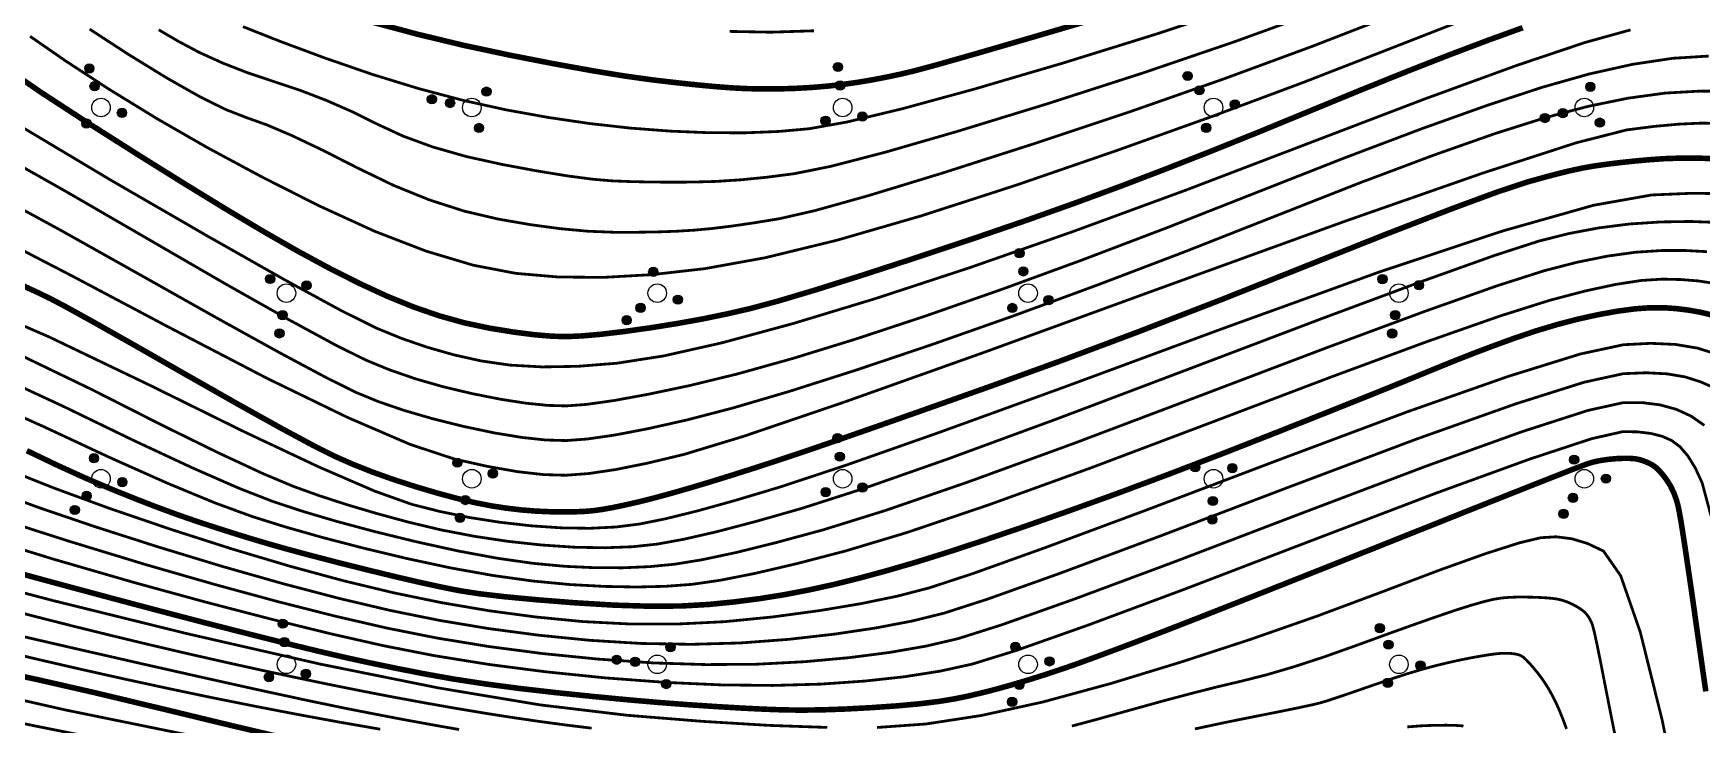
# Model space of a CAD drawing. Extents: x 396500 to 398250, y 1005980 to 1008200.
# Drawn here: x 398181.03 to 398226.02, y 1008095.84 to 1008114.46 of the extents above; entities that cross this region are included whole.
import ezdxf

# ---------------------------------------------------------------- set-up
doc = ezdxf.new("R2010")
doc.units = 0
doc.header["$LTSCALE"] = 0.5
doc.layers.get('0').update_dxf_attribs({"linetype": 'CONTINUOUS'})
doc.layers.add('DGX', color=2, linetype='CONTINUOUS')
doc.layers.add('ZBTZ', color=3, linetype='CONTINUOUS')

# ---------------------------------------------------------------- blocks, each defined once
blk = doc.blocks.new('*U110')
at = {"linetype": 'Continuous'}
for points in [[(-0.25, 2.2), (-0.238, 2.123), (-0.238, 2.277)], [(-0.238, 2.277), (-0.202, 2.053), (-0.202, 2.347)], [(-0.202, 2.053), (-0.238, 2.277), (-0.238, 2.123)], [(-0.202, 2.347), (-0.147, 1.998), (-0.147, 2.402)], [(-0.147, 1.998), (-0.202, 2.347), (-0.202, 2.053)], [(-0.147, 2.402), (-0.077, 1.962), (-0.077, 2.438)], [(-0.077, 1.962), (-0.147, 2.402), (-0.147, 1.998)], [(-0.077, 2.438), (0, 1.95), (0, 2.45)], [(0, 1.95), (-0.077, 2.438), (-0.077, 1.962)], [(0, 2.45), (0.077, 1.962), (0.077, 2.438)], [(0.077, 1.962), (0, 2.45), (0, 1.95)], [(0.077, 2.438), (0.147, 1.998), (0.147, 2.402)], [(0.147, 1.998), (0.077, 2.438), (0.077, 1.962)], [(0.147, 2.402), (0.202, 2.053), (0.202, 2.347)], [(0.202, 2.053), (0.147, 2.402), (0.147, 1.998)], [(0.202, 2.347), (0.238, 2.123), (0.238, 2.277)], [(0.238, 2.123), (0.202, 2.347), (0.202, 2.053)], [(0.25, 2.2), (0.238, 2.277), (0.238, 2.123)]]:
    blk.add_solid(points, dxfattribs=at)
blk = doc.blocks.new('*U109')
at = {"linetype": 'Continuous'}
for points in [[(-0.25, 1.2), (-0.238, 1.123), (-0.238, 1.277)], [(-0.238, 1.277), (-0.202, 1.053), (-0.202, 1.347)], [(-0.202, 1.053), (-0.238, 1.277), (-0.238, 1.123)], [(-0.202, 1.347), (-0.147, 0.998), (-0.147, 1.402)], [(-0.147, 0.998), (-0.202, 1.347), (-0.202, 1.053)], [(-0.147, 1.402), (-0.077, 0.962), (-0.077, 1.438)], [(-0.077, 0.962), (-0.147, 1.402), (-0.147, 0.998)], [(-0.077, 1.438), (0, 0.95), (0, 1.45)], [(0, 0.95), (-0.077, 1.438), (-0.077, 0.962)], [(0, 1.45), (0.077, 0.962), (0.077, 1.438)], [(0.077, 0.962), (0, 1.45), (0, 0.95)], [(0.077, 1.438), (0.147, 0.998), (0.147, 1.402)], [(0.147, 0.998), (0.077, 1.438), (0.077, 0.962)], [(0.147, 1.402), (0.202, 1.053), (0.202, 1.347)], [(0.202, 1.053), (0.147, 1.402), (0.147, 0.998)], [(0.202, 1.347), (0.238, 1.123), (0.238, 1.277)], [(0.238, 1.123), (0.202, 1.347), (0.202, 1.053)], [(0.25, 1.2), (0.238, 1.277), (0.238, 1.123)]]:
    blk.add_solid(points, dxfattribs=at)
blk = doc.blocks.new('*U108')
at = {"linetype": 'Continuous'}
for points in [[(-1.25, -0.6), (-1.238, -0.677), (-1.238, -0.523)], [(-1.238, -0.523), (-1.202, -0.747), (-1.202, -0.453)], [(-1.202, -0.747), (-1.238, -0.523), (-1.238, -0.677)], [(-1.202, -0.453), (-1.147, -0.802), (-1.147, -0.398)], [(-1.147, -0.802), (-1.202, -0.453), (-1.202, -0.747)], [(-1.147, -0.398), (-1.077, -0.838), (-1.077, -0.362)], [(-1.077, -0.838), (-1.147, -0.398), (-1.147, -0.802)], [(-1.077, -0.362), (-1, -0.85), (-1, -0.35)], [(-1, -0.85), (-1.077, -0.362), (-1.077, -0.838)], [(-1, -0.35), (-0.923, -0.838), (-0.923, -0.362)], [(-0.923, -0.838), (-1, -0.35), (-1, -0.85)], [(-0.923, -0.362), (-0.853, -0.802), (-0.853, -0.398)], [(-0.853, -0.802), (-0.923, -0.362), (-0.923, -0.838)], [(-0.853, -0.398), (-0.798, -0.747), (-0.798, -0.453)], [(-0.798, -0.747), (-0.853, -0.398), (-0.853, -0.802)], [(-0.798, -0.453), (-0.762, -0.677), (-0.762, -0.523)], [(-0.762, -0.677), (-0.798, -0.453), (-0.798, -0.747)], [(-0.75, -0.6), (-0.762, -0.523), (-0.762, -0.677)]]:
    blk.add_solid(points, dxfattribs=at)
blk = doc.blocks.new('*U107')
at = {"linetype": 'Continuous'}
for points in [[(0.75, -0.6), (0.762, -0.677), (0.762, -0.523)], [(0.762, -0.523), (0.798, -0.747), (0.798, -0.453)], [(0.798, -0.747), (0.762, -0.523), (0.762, -0.677)], [(0.798, -0.453), (0.853, -0.802), (0.853, -0.398)], [(0.853, -0.802), (0.798, -0.453), (0.798, -0.747)], [(0.853, -0.398), (0.923, -0.838), (0.923, -0.362)], [(0.923, -0.838), (0.853, -0.398), (0.853, -0.802)], [(0.923, -0.362), (1, -0.85), (1, -0.35)], [(1, -0.85), (0.923, -0.362), (0.923, -0.838)], [(1, -0.35), (1.077, -0.838), (1.077, -0.362)], [(1.077, -0.838), (1, -0.35), (1, -0.85)], [(1.077, -0.362), (1.147, -0.802), (1.147, -0.398)], [(1.147, -0.802), (1.077, -0.362), (1.077, -0.838)], [(1.147, -0.398), (1.202, -0.747), (1.202, -0.453)], [(1.202, -0.747), (1.147, -0.398), (1.147, -0.802)], [(1.202, -0.453), (1.238, -0.677), (1.238, -0.523)], [(1.238, -0.677), (1.202, -0.453), (1.202, -0.747)], [(1.25, -0.6), (1.238, -0.523), (1.238, -0.677)]]:
    blk.add_solid(points, dxfattribs=at)
blk = doc.blocks.new('gc160')
for centre, radius in [((0, 2.2), 0.25), ((0, 1.2), 0.25), ((0, 0), 0.5), ((-1, -0.6), 0.25), ((1, -0.6), 0.25)]:
    blk.add_circle(centre, radius)
at = {"linetype": 'Continuous'}
for name in ['*U110', '*U109', '*U108', '*U107']:
    blk.add_blockref(name, (0, 0), dxfattribs=at)

msp = doc.modelspace()

# ---------------------------------------------------------------- linework, layer by layer
at = {"layer": 'DGX', "linetype": 'Continuous', "const_width": 0.075, "flags": 128}
for points in [[(398217.766, 1008114.98), (398215.51, 1008114.105), (398213.126, 1008113.228), (398210.613, 1008112.35), (398207.973, 1008111.471), (398205.518, 1008110.685), (398203.565, 1008110.09), (398202.113, 1008109.684), (398201.162, 1008109.467), (398200.493, 1008109.357), (398199.885, 1008109.268), (398199.34, 1008109.201), (398198.856, 1008109.156), (398198.38, 1008109.127), (398197.856, 1008109.108), (398197.283, 1008109.099), (398196.663, 1008109.1), (398195.986, 1008109.127), (398195.243, 1008109.195), (398194.435, 1008109.304), (398193.562, 1008109.455), (398192.645, 1008109.67), (398191.705, 1008109.973), (398190.742, 1008110.363), (398189.755, 1008110.841), (398188.821, 1008111.316), (398188.014, 1008111.699), (398187.335, 1008111.989), (398186.784, 1008112.186), (398186.217, 1008112.406), (398185.493, 1008112.766), (398184.612, 1008113.266), (398183.573, 1008113.904), (398182.548, 1008114.572)], [(398215.757, 1008115.078), (398213.445, 1008114.24), (398210.99, 1008113.403), (398208.392, 1008112.566), (398205.962, 1008111.821), (398204.013, 1008111.258), (398202.544, 1008110.877), (398201.556, 1008110.678), (398200.823, 1008110.583), (398200.12, 1008110.513), (398199.446, 1008110.469), (398198.802, 1008110.451), (398198.195, 1008110.448), (398197.63, 1008110.453), (398197.11, 1008110.465), (398196.632, 1008110.484), (398196.106, 1008110.529), (398195.437, 1008110.617), (398194.626, 1008110.749), (398193.673, 1008110.926), (398192.694, 1008111.142), (398191.804, 1008111.396), (398191.005, 1008111.688), (398190.294, 1008112.017), (398189.621, 1008112.35), (398188.931, 1008112.652), (398188.224, 1008112.924), (398187.5, 1008113.165), (398186.792, 1008113.402), (398186.129, 1008113.661), (398185.512, 1008113.941), (398184.941, 1008114.243), (398184.409, 1008114.555)], [(398213.764, 1008115.252), (398211.367, 1008114.455), (398208.811, 1008113.662), (398206.406, 1008112.956), (398204.461, 1008112.426), (398202.975, 1008112.07), (398201.95, 1008111.888), (398201.121, 1008111.814), (398200.221, 1008111.778), (398199.253, 1008111.781), (398198.215, 1008111.823), (398197.133, 1008111.905), (398196.034, 1008112.028), (398194.918, 1008112.192), (398193.784, 1008112.396), (398192.621, 1008112.652), (398191.416, 1008112.971), (398190.17, 1008113.353), (398188.883, 1008113.797), (398187.678, 1008114.245), (398186.683, 1008114.638)], [(398219.738, 1008114.872), (398217.608, 1008114.042), (398215.264, 1008113.131), (398212.807, 1008112.216), (398210.237, 1008111.298), (398207.554, 1008110.375), (398204.973, 1008109.541), (398202.711, 1008108.887), (398200.766, 1008108.413), (398199.139, 1008108.119), (398197.72, 1008107.958), (398196.397, 1008107.883), (398195.17, 1008107.895), (398194.041, 1008107.992), (398192.897, 1008108.211), (398191.631, 1008108.588), (398190.241, 1008109.123), (398188.728, 1008109.815), (398187.192, 1008110.591), (398185.733, 1008111.374), (398184.352, 1008112.167), (398183.047, 1008112.968), (398181.888, 1008113.723), (398180.943, 1008114.378)], [(398202.083, 1008114.527), (398200.912, 1008114.489), (398199.81, 1008114.51)], [(398225.603, 1008092.757), (398224.952, 1008095.968), (398224.363, 1008098.33), (398223.836, 1008099.845), (398223.371, 1008100.511), (398222.94, 1008100.715), (398222.514, 1008100.843), (398222.094, 1008100.895), (398221.68, 1008100.87), (398221.104, 1008100.732), (398220.199, 1008100.443), (398218.965, 1008100.003), (398217.403, 1008099.412), (398215.651, 1008098.759), (398213.849, 1008098.13), (398211.998, 1008097.526), (398210.098, 1008096.946), (398208.259, 1008096.446), (398206.594, 1008096.081), (398205.102, 1008095.852), (398203.783, 1008095.758)], [(398202.438, 1008095.759), (398200.867, 1008095.814), (398199.071, 1008095.923), (398197.049, 1008096.086), (398194.706, 1008096.365), (398191.948, 1008096.825), (398188.773, 1008097.464), (398185.182, 1008098.284), (398181.548, 1008099.18), (398178.244, 1008100.049)], [(398186.536, 1008095.285), (398181.881, 1008096.233), (398177.192, 1008097.299)], [(398185.461, 1008094.923), (398181.027, 1008095.809), (398176.884, 1008096.687)]]:
    msp.add_lwpolyline(points, dxfattribs=at)
at = {"layer": 'DGX', "color": 3, "linetype": 'Continuous', "lineweight": -2, "const_width": 0.15, "flags": 128}
for points in [[(398209.989, 1008114.944), (398207.999, 1008114.36), (398206.468, 1008113.915), (398205.398, 1008113.611), (398204.788, 1008113.447), (398204.407, 1008113.357), (398204.021, 1008113.275), (398203.63, 1008113.201), (398203.236, 1008113.135), (398202.833, 1008113.078), (398202.418, 1008113.033), (398201.99, 1008112.998), (398201.551, 1008112.974), (398201.112, 1008112.961), (398200.684, 1008112.96), (398200.269, 1008112.969), (398199.866, 1008112.989), (398199.436, 1008113.022), (398198.939, 1008113.068), (398198.375, 1008113.128), (398197.744, 1008113.202), (398197.005, 1008113.304), (398196.117, 1008113.449), (398195.081, 1008113.636), (398193.895, 1008113.867), (398192.639, 1008114.134), (398191.394, 1008114.433), (398190.159, 1008114.763)], [(398179.809, 1008097.329), (398181.114, 1008097.054), (398182.689, 1008096.695), (398184.535, 1008096.254), (398186.364, 1008095.812), (398187.89, 1008095.453)]]:
    msp.add_lwpolyline(points, dxfattribs=at)
for points, elevation in [([(398180.176, 1008113.599), (398181.228, 1008112.875), (398182.522, 1008112.032), (398183.878, 1008111.173), (398185.117, 1008110.4), (398186.239, 1008109.714), (398187.245, 1008109.115), (398188.164, 1008108.589), (398189.025, 1008108.124), (398189.827, 1008107.72), (398190.572, 1008107.376), (398191.282, 1008107.087), (398191.98, 1008106.847), (398192.666, 1008106.656), (398193.341, 1008106.514), (398193.972, 1008106.412), (398194.529, 1008106.34), (398195.009, 1008106.299), (398195.415, 1008106.288), (398195.831, 1008106.307), (398196.344, 1008106.352), (398196.952, 1008106.424), (398197.657, 1008106.523), (398198.391, 1008106.64), (398199.089, 1008106.766), (398199.75, 1008106.902), (398200.374, 1008107.046), (398201.105, 1008107.243), (398202.087, 1008107.535), (398203.32, 1008107.922), (398204.804, 1008108.404), (398206.358, 1008108.922), (398207.801, 1008109.417), (398209.132, 1008109.89), (398210.353, 1008110.34), (398211.548, 1008110.796), (398212.802, 1008111.288), (398214.115, 1008111.816), (398215.487, 1008112.38), (398216.837, 1008112.935), (398218.081, 1008113.435), (398219.22, 1008113.88), (398220.254, 1008114.27), (398221.192, 1008114.609)], 37.5), ([(398226.323, 1008111.083), (398225.877, 1008111.097), (398225.442, 1008111.096), (398225.017, 1008111.082), (398224.604, 1008111.053), (398224.207, 1008111.017), (398223.831, 1008110.977), (398223.477, 1008110.934), (398223.144, 1008110.888), (398222.789, 1008110.826), (398222.369, 1008110.733), (398221.882, 1008110.609), (398221.329, 1008110.456), (398220.517, 1008110.188), (398219.254, 1008109.722), (398217.538, 1008109.059), (398215.371, 1008108.198), (398213.042, 1008107.274), (398210.843, 1008106.424), (398208.773, 1008105.648), (398206.833, 1008104.946), (398205.109, 1008104.336), (398203.69, 1008103.837), (398202.575, 1008103.45), (398201.765, 1008103.172), (398201.116, 1008102.956), (398200.484, 1008102.75), (398199.87, 1008102.555), (398199.272, 1008102.37), (398198.709, 1008102.202), (398198.198, 1008102.056), (398197.738, 1008101.932), (398197.329, 1008101.83), (398196.968, 1008101.748), (398196.652, 1008101.682), (398196.38, 1008101.633), (398196.153, 1008101.601), (398195.925, 1008101.581), (398195.652, 1008101.569), (398195.334, 1008101.565), (398194.971, 1008101.57), (398194.582, 1008101.587), (398194.188, 1008101.619), (398193.788, 1008101.666), (398193.383, 1008101.728), (398192.949, 1008101.813), (398192.463, 1008101.927), (398191.925, 1008102.072), (398191.334, 1008102.247), (398190.736, 1008102.44), (398190.177, 1008102.639), (398189.657, 1008102.845), (398189.176, 1008103.056), (398188.578, 1008103.355), (398187.709, 1008103.822), (398186.569, 1008104.456), (398185.157, 1008105.258), (398183.767, 1008106.051), (398182.691, 1008106.658), (398181.931, 1008107.079), (398181.486, 1008107.313), (398181.165, 1008107.468), (398180.78, 1008107.647)], 35), ([(398180.856, 1008103.215), (398181.678, 1008102.821), (398182.436, 1008102.477), (398183.129, 1008102.182), (398183.767, 1008101.925), (398184.361, 1008101.695), (398184.911, 1008101.493), (398185.418, 1008101.317), (398185.902, 1008101.158), (398186.383, 1008101.005), (398186.861, 1008100.857), (398187.338, 1008100.715), (398187.859, 1008100.567), (398188.473, 1008100.402), (398189.179, 1008100.219), (398189.978, 1008100.018), (398190.772, 1008099.825), (398191.463, 1008099.665), (398192.051, 1008099.537), (398192.536, 1008099.441), (398193.055, 1008099.361), (398193.745, 1008099.28), (398194.606, 1008099.199), (398195.638, 1008099.117), (398196.702, 1008099.053), (398197.659, 1008099.024), (398198.511, 1008099.031), (398199.255, 1008099.073), (398199.941, 1008099.142), (398200.616, 1008099.229), (398201.28, 1008099.335), (398201.932, 1008099.46), (398202.597, 1008099.606), (398203.297, 1008099.779), (398204.032, 1008099.978), (398204.803, 1008100.202), (398205.653, 1008100.467), (398206.624, 1008100.786), (398207.718, 1008101.158), (398208.935, 1008101.585), (398210.243, 1008102.057), (398211.613, 1008102.567), (398213.045, 1008103.115), (398214.538, 1008103.7), (398215.942, 1008104.257), (398217.104, 1008104.721), (398218.025, 1008105.093), (398218.705, 1008105.372), (398219.267, 1008105.601), (398219.833, 1008105.824), (398220.405, 1008106.04), (398220.982, 1008106.25), (398221.557, 1008106.443), (398222.123, 1008106.613), (398222.679, 1008106.758), (398223.226, 1008106.879), (398223.743, 1008106.972), (398224.21, 1008107.035), (398224.628, 1008107.066), (398224.996, 1008107.066), (398225.336, 1008107.042), (398225.67, 1008107.001), (398225.998, 1008106.942), (398226.319, 1008106.865)], 32.5), ([(398226.131, 1008096.729), (398225.928, 1008098.151), (398225.733, 1008099.516), (398225.58, 1008100.555), (398225.469, 1008101.269), (398225.399, 1008101.658), (398225.343, 1008101.875), (398225.27, 1008102.076), (398225.182, 1008102.259), (398225.078, 1008102.425), (398224.969, 1008102.569), (398224.867, 1008102.685), (398224.773, 1008102.773), (398224.686, 1008102.833), (398224.602, 1008102.877), (398224.514, 1008102.915), (398224.423, 1008102.949), (398224.329, 1008102.977), (398224.218, 1008102.998), (398224.078, 1008103.008), (398223.907, 1008103.009), (398223.706, 1008103), (398223.498, 1008102.981), (398223.304, 1008102.953), (398223.125, 1008102.916), (398222.961, 1008102.869), (398222.526, 1008102.706), (398221.535, 1008102.317), (398219.988, 1008101.704), (398217.885, 1008100.866), (398215.703, 1008099.997), (398213.921, 1008099.291), (398212.539, 1008098.747), (398211.557, 1008098.365), (398210.821, 1008098.084), (398210.179, 1008097.842), (398209.631, 1008097.639), (398209.177, 1008097.474), (398208.766, 1008097.331), (398208.347, 1008097.192), (398207.919, 1008097.057), (398207.484, 1008096.926), (398207.053, 1008096.805), (398206.639, 1008096.698), (398206.243, 1008096.605), (398205.863, 1008096.527), (398205.447, 1008096.459), (398204.94, 1008096.397), (398204.342, 1008096.342), (398203.654, 1008096.294), (398202.952, 1008096.256), (398202.314, 1008096.233), (398201.738, 1008096.225), (398201.225, 1008096.233), (398200.709, 1008096.252), (398200.122, 1008096.281), (398199.465, 1008096.32), (398198.739, 1008096.368), (398197.943, 1008096.428), (398197.079, 1008096.502), (398196.148, 1008096.591), (398195.149, 1008096.694), (398194.151, 1008096.808), (398193.221, 1008096.931), (398192.36, 1008097.063), (398191.568, 1008097.204), (398190.831, 1008097.349), (398190.134, 1008097.493), (398189.478, 1008097.636), (398188.862, 1008097.778), (398188.212, 1008097.935), (398187.451, 1008098.123), (398186.581, 1008098.343), (398185.6, 1008098.594), (398184.481, 1008098.886), (398183.195, 1008099.227), (398181.743, 1008099.617), (398180.124, 1008100.056)], 30)]:
    msp.add_lwpolyline(points, dxfattribs=dict(at, elevation=elevation))
at = {"layer": 'DGX', "linetype": 'Continuous', "const_width": 0.075, "flags": 128}
for points, elevation in [([(398180.475, 1008112.082), (398183.103, 1008110.513), (398185.75, 1008108.983), (398187.831, 1008107.806), (398189.345, 1008106.982), (398190.293, 1008106.512), (398190.967, 1008106.237), (398191.66, 1008105.999), (398192.372, 1008105.797), (398193.103, 1008105.633), (398193.887, 1008105.52), (398194.759, 1008105.471), (398195.718, 1008105.488), (398196.766, 1008105.571), (398198.02, 1008105.766), (398199.601, 1008106.121), (398201.508, 1008106.637), (398203.742, 1008107.313), (398206.268, 1008108.141), (398209.054, 1008109.114), (398212.099, 1008110.23), (398215.404, 1008111.49), (398218.523, 1008112.68), (398221.013, 1008113.587), (398222.872, 1008114.211), (398224.102, 1008114.552)], 37), ([(398180.332, 1008111.089), (398181.932, 1008110.185), (398184.045, 1008108.962), (398186.196, 1008107.717), (398187.907, 1008106.751), (398189.18, 1008106.061), (398190.014, 1008105.648), (398190.652, 1008105.387), (398191.34, 1008105.15), (398192.078, 1008104.938), (398192.864, 1008104.752), (398193.631, 1008104.6), (398194.31, 1008104.495), (398194.9, 1008104.435), (398195.401, 1008104.421), (398195.952, 1008104.462), (398196.689, 1008104.566), (398197.613, 1008104.735), (398198.724, 1008104.968), (398200.024, 1008105.284), (398201.519, 1008105.702), (398203.207, 1008106.222), (398205.089, 1008106.843), (398207.133, 1008107.556), (398209.307, 1008108.35), (398211.61, 1008109.225), (398214.043, 1008110.181), (398216.395, 1008111.105), (398218.457, 1008111.883), (398220.227, 1008112.515), (398221.707, 1008113.001), (398222.989, 1008113.364), (398224.167, 1008113.625), (398225.241, 1008113.786), (398226.211, 1008113.846)], 36.5), ([(398180.062, 1008110.08), (398181.722, 1008109.179), (398183.859, 1008107.982), (398186.007, 1008106.774), (398187.702, 1008105.838), (398188.945, 1008105.175), (398189.734, 1008104.784), (398190.338, 1008104.536), (398191.021, 1008104.302), (398191.784, 1008104.08), (398192.626, 1008103.87), (398193.461, 1008103.694), (398194.201, 1008103.572), (398194.845, 1008103.503), (398195.395, 1008103.487), (398195.974, 1008103.53), (398196.71, 1008103.636), (398197.603, 1008103.807), (398198.651, 1008104.042), (398199.907, 1008104.368), (398201.423, 1008104.814), (398203.197, 1008105.379), (398205.232, 1008106.063), (398207.433, 1008106.837), (398209.709, 1008107.672), (398212.06, 1008108.566), (398214.486, 1008109.52), (398216.79, 1008110.425), (398218.776, 1008111.17), (398220.445, 1008111.757), (398221.796, 1008112.184), (398222.951, 1008112.49), (398224.033, 1008112.711), (398225.041, 1008112.849), (398225.976, 1008112.902), (398226.843, 1008112.894)], 36), ([(398180.002, 1008108.996), (398182.079, 1008107.92), (398184.698, 1008106.534), (398187.347, 1008105.157), (398189.512, 1008104.107), (398191.192, 1008103.384), (398192.388, 1008102.989), (398193.291, 1008102.789), (398194.091, 1008102.649), (398194.791, 1008102.57), (398195.388, 1008102.553), (398195.997, 1008102.598), (398196.732, 1008102.706), (398197.592, 1008102.879), (398198.579, 1008103.115), (398200.177, 1008103.6), (398202.873, 1008104.515), (398206.667, 1008105.863), (398211.56, 1008107.643), (398216.418, 1008109.402), (398220.11, 1008110.691), (398222.636, 1008111.509), (398223.996, 1008111.856), (398224.736, 1008111.951), (398225.404, 1008112.012), (398226, 1008112.039), (398226.524, 1008112.032)], 35.5), ([(398226.605, 1008110.141), (398225.717, 1008110.148), (398224.673, 1008110.104), (398223.107, 1008109.827), (398220.654, 1008109.134), (398217.313, 1008108.024), (398213.085, 1008106.498), (398208.836, 1008104.93), (398205.435, 1008103.698), (398202.88, 1008102.801), (398201.172, 1008102.238), (398199.972, 1008101.879), (398198.941, 1008101.593), (398198.079, 1008101.38), (398197.386, 1008101.24), (398196.746, 1008101.159), (398196.044, 1008101.124), (398195.279, 1008101.135), (398194.452, 1008101.191), (398193.607, 1008101.287), (398192.79, 1008101.415), (398191.999, 1008101.576), (398191.236, 1008101.769), (398190.233, 1008102.127), (398188.72, 1008102.781), (398186.7, 1008103.732), (398184.17, 1008104.979), (398181.446, 1008106.284), (398178.839, 1008107.411)], 34.5), ([(398226.412, 1008109.364), (398225.713, 1008109.39), (398224.916, 1008109.377), (398224.076, 1008109.322), (398223.247, 1008109.217), (398222.429, 1008109.063), (398221.624, 1008108.86), (398220.436, 1008108.475), (398218.471, 1008107.774), (398215.73, 1008106.756), (398212.212, 1008105.423), (398208.629, 1008104.07), (398205.692, 1008102.992), (398203.401, 1008102.189), (398201.756, 1008101.662), (398200.521, 1008101.31), (398199.459, 1008101.032), (398198.569, 1008100.828), (398197.853, 1008100.698), (398197.187, 1008100.627), (398196.448, 1008100.599), (398195.635, 1008100.614), (398194.748, 1008100.673), (398193.83, 1008100.772), (398192.923, 1008100.908), (398192.025, 1008101.081), (398191.139, 1008101.292), (398190.284, 1008101.524), (398189.485, 1008101.761), (398188.742, 1008102.002), (398188.053, 1008102.249), (398187.217, 1008102.6), (398186.03, 1008103.152), (398184.494, 1008103.906), (398182.607, 1008104.862), (398180.511, 1008105.872)], 34), ([(398226.164, 1008108.576), (398225.587, 1008108.607), (398224.943, 1008108.607), (398224.235, 1008108.561), (398223.471, 1008108.455), (398222.65, 1008108.289), (398221.771, 1008108.062), (398220.512, 1008107.66), (398218.548, 1008106.966), (398215.881, 1008105.979), (398212.509, 1008104.701), (398209.08, 1008103.407), (398206.243, 1008102.374), (398203.996, 1008101.6), (398202.341, 1008101.086), (398201.069, 1008100.741), (398199.976, 1008100.47), (398199.059, 1008100.276), (398198.321, 1008100.156), (398197.649, 1008100.091), (398196.933, 1008100.06), (398196.174, 1008100.062), (398195.371, 1008100.099), (398194.502, 1008100.18), (398193.545, 1008100.317), (398192.5, 1008100.51), (398191.367, 1008100.759), (398190.242, 1008101.034), (398189.221, 1008101.307), (398188.304, 1008101.578), (398187.491, 1008101.846), (398186.567, 1008102.206), (398185.316, 1008102.754), (398183.738, 1008103.489), (398181.834, 1008104.411), (398179.748, 1008105.379)], 33.5), ([(398226.335, 1008107.728), (398225.917, 1008107.789), (398225.461, 1008107.825), (398224.969, 1008107.837), (398224.395, 1008107.801), (398223.695, 1008107.693), (398222.87, 1008107.515), (398221.919, 1008107.265), (398220.588, 1008106.845), (398218.626, 1008106.158), (398216.032, 1008105.202), (398212.805, 1008103.979), (398209.531, 1008102.745), (398206.793, 1008101.755), (398204.591, 1008101.011), (398202.925, 1008100.511), (398201.618, 1008100.172), (398200.493, 1008099.909), (398199.549, 1008099.723), (398198.788, 1008099.614), (398198.079, 1008099.561), (398197.296, 1008099.542), (398196.438, 1008099.558), (398195.504, 1008099.608), (398194.501, 1008099.703), (398193.434, 1008099.851), (398192.302, 1008100.053), (398191.106, 1008100.309), (398189.924, 1008100.592), (398188.834, 1008100.875), (398187.836, 1008101.158), (398186.93, 1008101.442), (398185.931, 1008101.807), (398184.657, 1008102.334), (398183.108, 1008103.023), (398181.283, 1008103.874), (398179.292, 1008104.766)], 33), ([(398180.282, 1008102.726), (398181.603, 1008102.202), (398183.084, 1008101.66), (398184.725, 1008101.1), (398186.391, 1008100.566), (398187.951, 1008100.102), (398189.405, 1008099.708), (398190.752, 1008099.385), (398192.04, 1008099.12), (398193.319, 1008098.903), (398194.587, 1008098.734), (398195.845, 1008098.611), (398197.105, 1008098.546), (398198.381, 1008098.544), (398199.671, 1008098.608), (398200.977, 1008098.737), (398202.226, 1008098.906), (398203.345, 1008099.093), (398204.333, 1008099.297), (398205.191, 1008099.519), (398206.372, 1008099.906), (398208.329, 1008100.607), (398211.063, 1008101.622), (398214.573, 1008102.951), (398218.079, 1008104.261), (398220.805, 1008105.217), (398222.748, 1008105.82), (398223.909, 1008106.069), (398224.645, 1008106.107), (398225.311, 1008106.077), (398225.909, 1008105.978), (398226.437, 1008105.811)], 32), ([(398179.901, 1008102.15), (398181.187, 1008101.679), (398182.687, 1008101.169), (398184.4, 1008100.621), (398186.157, 1008100.088), (398187.785, 1008099.626), (398189.286, 1008099.233), (398190.658, 1008098.91), (398191.977, 1008098.644), (398193.315, 1008098.421), (398194.673, 1008098.242), (398196.051, 1008098.105), (398197.427, 1008098.021), (398198.778, 1008097.998), (398200.105, 1008098.035), (398201.406, 1008098.133), (398202.634, 1008098.273), (398203.738, 1008098.437), (398204.72, 1008098.624), (398205.579, 1008098.835), (398206.758, 1008099.214), (398208.702, 1008099.907), (398211.411, 1008100.913), (398214.884, 1008102.233), (398218.339, 1008103.531), (398220.995, 1008104.473), (398222.85, 1008105.059), (398223.906, 1008105.289), (398224.529, 1008105.314), (398225.085, 1008105.285), (398225.575, 1008105.202), (398225.999, 1008105.066), (398226.358, 1008104.907)], 31.5), ([(398179.513, 1008101.569), (398181.975, 1008100.781), (398184.077, 1008100.141), (398185.922, 1008099.611), (398187.619, 1008099.15), (398189.166, 1008098.758), (398190.564, 1008098.436), (398191.913, 1008098.168), (398193.311, 1008097.939), (398194.76, 1008097.75), (398196.258, 1008097.6), (398197.75, 1008097.497), (398199.176, 1008097.452), (398200.538, 1008097.462), (398201.834, 1008097.53), (398203.041, 1008097.64), (398204.132, 1008097.781), (398205.107, 1008097.951), (398205.966, 1008098.151), (398207.144, 1008098.523), (398209.075, 1008099.207), (398211.759, 1008100.204), (398215.195, 1008101.515), (398218.599, 1008102.802), (398221.185, 1008103.73), (398222.953, 1008104.299), (398223.903, 1008104.509), (398224.423, 1008104.509), (398224.903, 1008104.448), (398225.341, 1008104.327), (398225.738, 1008104.144), (398226.092, 1008103.896)], 31), ([(398179.085, 1008101.058), (398181.575, 1008100.292), (398183.752, 1008099.662), (398185.688, 1008099.133), (398187.453, 1008098.674), (398189.047, 1008098.283), (398190.471, 1008097.961), (398191.849, 1008097.692), (398193.308, 1008097.457), (398194.846, 1008097.258), (398196.465, 1008097.093), (398198.072, 1008096.973), (398199.574, 1008096.905), (398200.971, 1008096.89), (398202.263, 1008096.926), (398203.448, 1008097.008), (398204.525, 1008097.125), (398205.494, 1008097.278), (398206.354, 1008097.467), (398207.531, 1008097.831), (398209.449, 1008098.507), (398212.107, 1008099.495), (398215.507, 1008100.796), (398218.859, 1008102.072), (398221.376, 1008102.986), (398223.056, 1008103.539), (398223.9, 1008103.729), (398224.302, 1008103.721), (398224.654, 1008103.678), (398224.958, 1008103.601), (398225.212, 1008103.488), (398225.436, 1008103.32), (398225.647, 1008103.074), (398225.846, 1008102.75), (398226.032, 1008102.349), (398226.268, 1008101.469)], 30.5)]:
    msp.add_lwpolyline(points, dxfattribs=dict(at, elevation=elevation))
at = {"layer": 'DGX', "linetype": 'Continuous', "const_width": 0.075}
for points in [[(398223.852, 1008094.722), (398223.62, 1008095.86), (398223.442, 1008096.761), (398223.306, 1008097.458), (398223.2, 1008097.98), (398223.124, 1008098.329), (398223.079, 1008098.504), (398223.047, 1008098.589), (398223.009, 1008098.668), (398222.966, 1008098.74), (398222.917, 1008098.807), (398222.856, 1008098.87), (398222.778, 1008098.933), (398222.682, 1008098.996), (398222.569, 1008099.059), (398222.449, 1008099.116), (398222.333, 1008099.162), (398222.222, 1008099.196), (398222.116, 1008099.219), (398221.996, 1008099.235), (398221.843, 1008099.249), (398221.658, 1008099.26), (398221.44, 1008099.268), (398221.214, 1008099.272), (398221.002, 1008099.27), (398220.806, 1008099.261), (398220.624, 1008099.246), (398220.418, 1008099.213), (398220.15, 1008099.149), (398219.818, 1008099.055), (398219.424, 1008098.931), (398218.936, 1008098.766), (398218.323, 1008098.552), (398217.585, 1008098.288), (398216.722, 1008097.973), (398215.835, 1008097.658), (398215.022, 1008097.393), (398214.286, 1008097.177), (398213.624, 1008097.01), (398212.965, 1008096.854), (398212.235, 1008096.669), (398211.434, 1008096.456), (398210.562, 1008096.214), (398209.727, 1008095.981), (398209.036, 1008095.796)], [(398196.085, 1008095.739), (398195.402, 1008095.823), (398194.694, 1008095.918), (398193.959, 1008096.025), (398193.199, 1008096.144), (398192.413, 1008096.275), (398191.601, 1008096.418), (398190.763, 1008096.572), (398189.9, 1008096.738), (398189.011, 1008096.916), (398188.096, 1008097.106), (398187.155, 1008097.307), (398186.188, 1008097.521), (398185.2, 1008097.745), (398184.194, 1008097.98), (398183.17, 1008098.226), (398182.127, 1008098.483), (398181.071, 1008098.75), (398180.005, 1008099.027)], [(398190.385, 1008095.711), (398189.263, 1008095.906), (398188.131, 1008096.114), (398186.987, 1008096.334), (398185.832, 1008096.565), (398184.665, 1008096.809), (398183.495, 1008097.062), (398182.328, 1008097.322), (398181.164, 1008097.59), (398180.003, 1008097.865)], [(398192.511, 1008095.703), (398191.793, 1008095.829), (398191.041, 1008095.966), (398190.256, 1008096.116), (398189.438, 1008096.276), (398188.466, 1008096.477), (398187.222, 1008096.745), (398185.705, 1008097.081), (398183.915, 1008097.484), (398182.13, 1008097.891), (398180.625, 1008098.238)], [(398222.375, 1008095.719), (398222.29, 1008095.949), (398222.198, 1008096.182), (398222.105, 1008096.395), (398222.009, 1008096.589), (398221.912, 1008096.765), (398221.811, 1008096.927), (398221.705, 1008097.084), (398221.593, 1008097.233), (398221.475, 1008097.376), (398221.364, 1008097.501), (398221.272, 1008097.595), (398221.199, 1008097.66), (398221.145, 1008097.694), (398221.097, 1008097.712), (398221.044, 1008097.727), (398220.985, 1008097.739), (398220.92, 1008097.748), (398220.85, 1008097.754), (398220.774, 1008097.757), (398220.693, 1008097.757), (398220.606, 1008097.754), (398220.498, 1008097.745), (398220.355, 1008097.727), (398220.176, 1008097.7), (398219.962, 1008097.664), (398219.718, 1008097.619), (398219.452, 1008097.564), (398219.164, 1008097.5), (398218.853, 1008097.425), (398218.503, 1008097.331), (398218.097, 1008097.21), (398217.635, 1008097.06), (398217.116, 1008096.883), (398216.62, 1008096.711), (398216.226, 1008096.577), (398215.933, 1008096.48), (398215.742, 1008096.423), (398215.524, 1008096.37), (398215.15, 1008096.29), (398214.621, 1008096.182), (398213.936, 1008096.047), (398213.16, 1008095.891), (398212.354, 1008095.719)], [(398219.597, 1008095.798), (398219.4, 1008095.813), (398219.142, 1008095.819), (398218.824, 1008095.817), (398218.465, 1008095.803), (398218.084, 1008095.774)]]:
    msp.add_lwpolyline(points, dxfattribs=at)

# ---------------------------------------------------------------- block references
at = {"layer": 'ZBTZ', "linetype": 'Continuous', "yscale": 0.5}
for p, xscale, rotation in [((398182.855, 1008112.459), 0.5000000000048073, 16.65028840149631), ((398202.855, 1008112.459), 0.4999999999764567, 6.641438034395667), ((398212.855, 1008112.459), 0.4999999999843117, 39.38718832817808), ((398192.855, 1008112.459), 0.5000000000610648, 78.34040345302374), ((398222.855, 1008112.459), 0.5000000000344966, 104.8951689193317), ((398207.855, 1008107.459), 0.5000000000024252, 12.25012970042968), ((398187.855, 1008107.459), 0.5000000000034213, 170.1065096018149), ((398197.855, 1008107.459), 0.499999999968432, 131.4993743727143), ((398217.855, 1008107.459), 0.4999999999836953, 170.5240028102603), ((398202.855, 1008102.459), 0.4999999999814065, 7.278664515249093), ((398182.855, 1008102.459), 0.4999999999875473, 139.9096652185721), ((398192.855, 1008102.459), 0.5000000000365011, 163.0585650149287), ((398212.855, 1008102.459), 0.499999999981893, 178.4069338017598), ((398222.855, 1008102.459), 0.4999999999635173, 149.2648091074967), ((398217.855, 1008097.459), 0.5000000000102748, 27.95556504768592), ((398187.855, 1008097.459), 0.5000000000067198, 5.152745142072527), ((398197.855, 1008097.459), 0.499999999946717, 83.50413525586858), ((398207.855, 1008097.459), 0.5000000000048709, 156.9170201726359)]:
    msp.add_blockref('gc160', p, dxfattribs=dict(at, xscale=xscale, rotation=rotation))

doc.saveas('drawing.dxf')
